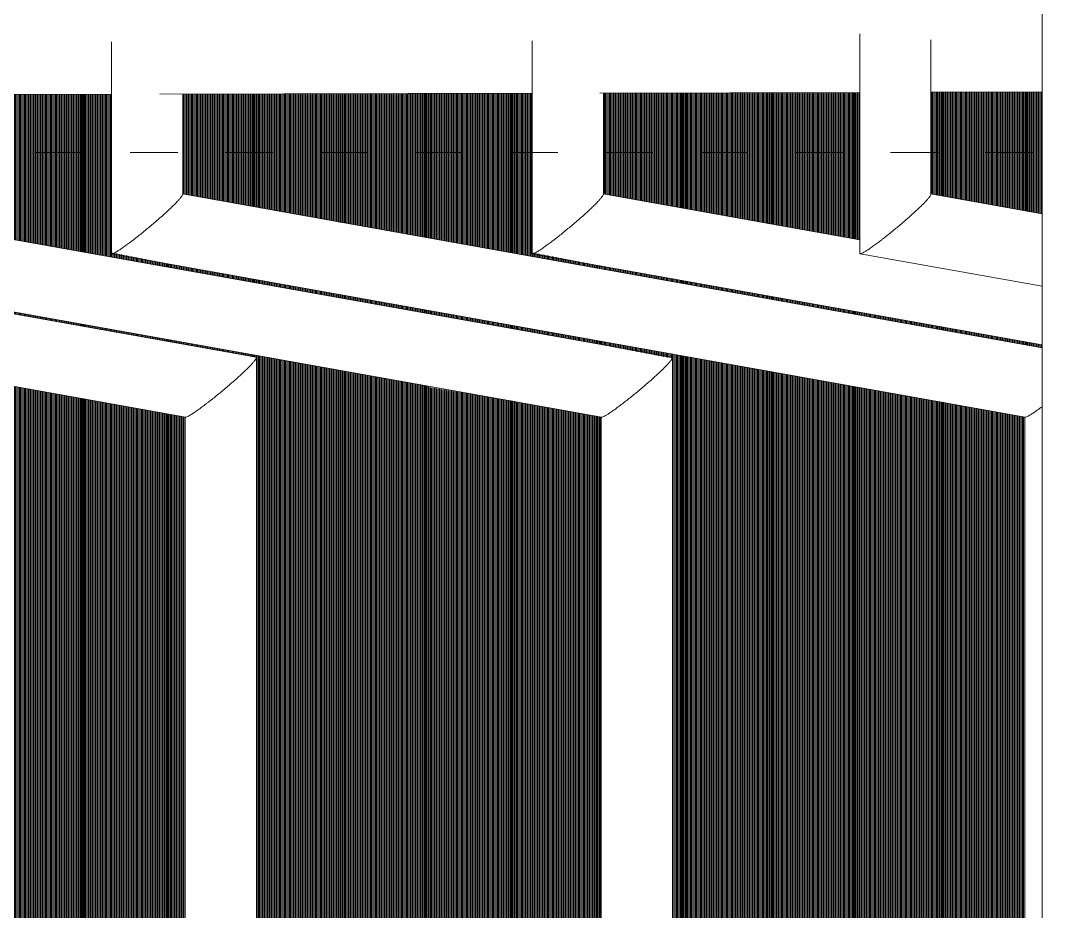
# Model space of a CAD drawing. Header units: metres. Extents: x 4238 to 4687, y -1 to 29.
# Drawn here: x 4303.342 to 4305.529, y 13.643 to 15.517 of the extents above; entities that cross this region are included whole.
import ezdxf

# ---------------------------------------------------------------- set-up
doc = ezdxf.new("R2010")
doc.units = ezdxf.units.M
doc.linetypes.add('AEC_Center', pattern=[0.024, 0.012, -0.004, 0.004, -0.004])
for name, color, linetype, lineweight in [('A-FLOR-LEVL', 51, 'Continuous', 5), ('A-GLAZ-CURT', 52, 'Continuous', 5), ('A-GLAZ-CWMG', 51, 'Continuous', 5), ('A-ROOF', 132, 'Continuous', 5), ('P-SANR-FIXT', 6, 'Continuous', 5)]:
    doc.layers.add(name, color=color, linetype=linetype, lineweight=lineweight)

# ---------------------------------------------------------------- blocks, each defined once
blk = doc.blocks.new('Downpipe - L Spreader - Default-V7-SECTION - GRIDS C4-C5')
at = {"layer": 'P-SANR-FIXT'}
for p, q in [((4305.1069, 15.49), (4305.1069, 15.028)), ((4305.2569, 15.152), (4305.2569, 15.477)), ((4305.491, 15.1109), (4305.2562, 15.1529)), ((4305.1077, 15.0271), (4305.491, 14.9585))]:
    blk.add_line(p, q, dxfattribs=at)
for points, knots in [([(4305.2569, 15.152), (4305.2569, 15.1517), (4305.2565, 15.1501), (4305.2538, 15.1462), (4305.2485, 15.1401), (4305.2433, 15.1346), (4305.2382, 15.1295), (4305.2335, 15.125), (4305.2287, 15.1203), (4305.222, 15.1142), (4305.2134, 15.1063), (4305.2043, 15.0982), (4305.1979, 15.0927), (4305.1946, 15.09)], [0.554049, 0.554049, 0.554049, 0.554049, 0.5833333, 0.6666667, 0.7083333, 0.75, 0.7916667, 0.8125, 0.8333333, 0.875, 0.9166667, 0.9583333, 1, 1, 1, 1]), ([(4305.1946, 15.09), (4305.1913, 15.0873), (4305.1848, 15.0818), (4305.175, 15.0737), (4305.1653, 15.0658), (4305.1574, 15.0597), (4305.1514, 15.055), (4305.1455, 15.0505), (4305.1385, 15.0454), (4305.1309, 15.0399), (4305.1241, 15.0353), (4305.1183, 15.0317), (4305.112, 15.0282), (4305.1072, 15.0263), (4305.1066, 15.0278), (4305.1072, 15.0292)], [0, 0, 0, 0, 0.0416667, 0.0833333, 0.125, 0.1666667, 0.1875, 0.2083333, 0.25, 0.2916667, 0.3333333, 0.375, 0.4166667, 0.5, 0.5833333, 0.5833333, 0.5833333, 0.5833333])]:
    blk.add_open_spline(points, degree=3, knots=knots, dxfattribs=at)
blk = doc.blocks.new('Downpipe - L Spreader - Default-V8-SECTION - GRIDS C4-C5')
at = {"layer": 'P-SANR-FIXT'}
for p, q in [((4304.4176, 15.4753), (4304.4176, 15.028)), ((4304.5676, 15.152), (4304.5676, 15.3653)), ((4305.1073, 15.0562), (4304.5669, 15.1529)), ((4304.4184, 15.0271), (4305.491, 14.8352))]:
    blk.add_line(p, q, dxfattribs=at)
for points, knots in [([(4304.5676, 15.152), (4304.5676, 15.1517), (4304.5672, 15.1501), (4304.5645, 15.1462), (4304.5592, 15.1401), (4304.554, 15.1346), (4304.5489, 15.1295), (4304.5442, 15.125), (4304.5394, 15.1203), (4304.5327, 15.1142), (4304.5241, 15.1063), (4304.515, 15.0982), (4304.5086, 15.0927), (4304.5053, 15.09)], [0.554049, 0.554049, 0.554049, 0.554049, 0.5833333, 0.6666667, 0.7083333, 0.75, 0.7916667, 0.8125, 0.8333333, 0.875, 0.9166667, 0.9583333, 1, 1, 1, 1]), ([(4304.5053, 15.09), (4304.502, 15.0873), (4304.4955, 15.0818), (4304.4857, 15.0737), (4304.476, 15.0658), (4304.4681, 15.0597), (4304.4621, 15.055), (4304.4562, 15.0505), (4304.4492, 15.0454), (4304.4416, 15.0399), (4304.4348, 15.0353), (4304.429, 15.0317), (4304.4227, 15.0282), (4304.4179, 15.0263), (4304.4173, 15.0278), (4304.4179, 15.0292)], [0, 0, 0, 0, 0.0416667, 0.0833333, 0.125, 0.1666667, 0.1875, 0.2083333, 0.25, 0.2916667, 0.3333333, 0.375, 0.4166667, 0.5, 0.5833333, 0.5833333, 0.5833333, 0.5833333])]:
    blk.add_open_spline(points, degree=3, knots=knots, dxfattribs=at)
blk = doc.blocks.new('Downpipe - L Spreader - Default-V9-SECTION - GRIDS C4-C5')
at = {"layer": 'P-SANR-FIXT'}
for p, q in [((4303.5324, 15.473), (4303.5324, 15.028)), ((4303.6824, 15.152), (4303.6824, 15.3631)), ((4305.491, 14.8292), (4303.6817, 15.1529)), ((4303.5332, 15.0271), (4305.4551, 14.6833)), ((4305.4544, 14.6841), (4305.4544, 11.5017))]:
    blk.add_line(p, q, dxfattribs=at)
for points, knots in [([(4303.6824, 15.152), (4303.6824, 15.1517), (4303.682, 15.1501), (4303.6793, 15.1462), (4303.674, 15.1401), (4303.6688, 15.1346), (4303.6637, 15.1295), (4303.6591, 15.125), (4303.6542, 15.1203), (4303.6475, 15.1142), (4303.6389, 15.1063), (4303.6298, 15.0982), (4303.6234, 15.0927), (4303.6201, 15.09)], [0.554049, 0.554049, 0.554049, 0.554049, 0.5833333, 0.6666667, 0.7083333, 0.75, 0.7916667, 0.8125, 0.8333333, 0.875, 0.9166667, 0.9583333, 1, 1, 1, 1]), ([(4303.6201, 15.09), (4303.6168, 15.0873), (4303.6103, 15.0818), (4303.6006, 15.0737), (4303.5908, 15.0658), (4303.5829, 15.0597), (4303.5769, 15.055), (4303.571, 15.0505), (4303.564, 15.0454), (4303.5564, 15.0399), (4303.5496, 15.0353), (4303.5438, 15.0317), (4303.5376, 15.0282), (4303.5327, 15.0263), (4303.5322, 15.0278), (4303.5328, 15.0292)], [0, 0, 0, 0, 0.0416667, 0.0833333, 0.125, 0.1666667, 0.1875, 0.2083333, 0.25, 0.2916667, 0.3333333, 0.375, 0.4166667, 0.5, 0.5833333, 0.5833333, 0.5833333, 0.5833333]), ([(4305.4907, 14.7051), (4305.4892, 14.7039), (4305.4849, 14.7008), (4305.4783, 14.6961), (4305.4715, 14.6915), (4305.4658, 14.6879), (4305.4595, 14.6843), (4305.4564, 14.6831), (4305.4552, 14.6832), (4305.4551, 14.6833)], [0.2263781, 0.2263781, 0.2263781, 0.2263781, 0.25, 0.2916667, 0.3333333, 0.375, 0.4166667, 0.5, 0.509474, 0.509474, 0.509474, 0.509474])]:
    blk.add_open_spline(points, degree=3, knots=knots, dxfattribs=at)
blk = doc.blocks.new('Downpipe - L Spreader - Default-V10-SECTION - GRIDS C4-C5')
at = {"layer": 'P-SANR-FIXT'}
for p, q in [((4304.7123, 14.8091), (4302.7903, 15.1529)), ((4302.6418, 15.0271), (4304.5638, 14.6833)), ((4304.713, 11.5107), (4304.713, 14.8082)), ((4304.563, 14.6841), (4304.563, 11.5029))]:
    blk.add_line(p, q, dxfattribs=at)
for points, knots in [([(4304.7119, 14.8091), (4304.713, 14.8091), (4304.7136, 14.8076), (4304.7099, 14.8024), (4304.7046, 14.7962), (4304.6994, 14.7908), (4304.6943, 14.7856), (4304.6897, 14.7811), (4304.6848, 14.7765), (4304.6781, 14.7703), (4304.6695, 14.7625), (4304.6603, 14.7545), (4304.6539, 14.749), (4304.6507, 14.7462)], [0.5, 0.5, 0.5, 0.5, 0.5833333, 0.6666667, 0.7083333, 0.75, 0.7916667, 0.8125, 0.8333333, 0.875, 0.9166667, 0.9583333, 1, 1, 1, 1]), ([(4304.6507, 14.7462), (4304.6475, 14.7434), (4304.6409, 14.7378), (4304.6311, 14.7299), (4304.6214, 14.722), (4304.6135, 14.7158), (4304.6075, 14.7112), (4304.6016, 14.7067), (4304.5946, 14.7015), (4304.5869, 14.6961), (4304.5802, 14.6915), (4304.5744, 14.6879), (4304.5681, 14.6843), (4304.565, 14.6831), (4304.5639, 14.6832), (4304.5638, 14.6833)], [0, 0, 0, 0, 0.0416667, 0.0833333, 0.125, 0.1666667, 0.1875, 0.2083333, 0.25, 0.2916667, 0.3333333, 0.375, 0.4166667, 0.5, 0.509474, 0.509474, 0.509474, 0.509474])]:
    blk.add_open_spline(points, degree=3, knots=knots, dxfattribs=at)
blk = doc.blocks.new('Downpipe - L Spreader - Default-V11-SECTION - GRIDS C4-C5')
at = {"layer": 'P-SANR-FIXT'}
for p, q in [((4303.8367, 14.8091), (4301.9147, 15.1529)), ((4301.7662, 15.0271), (4303.6882, 14.6833)), ((4303.8374, 11.5119), (4303.8374, 14.8082)), ((4303.6874, 14.6841), (4303.6874, 11.5041))]:
    blk.add_line(p, q, dxfattribs=at)
for points, knots in [([(4303.8363, 14.8091), (4303.8374, 14.8091), (4303.838, 14.8076), (4303.8343, 14.8024), (4303.829, 14.7962), (4303.8238, 14.7908), (4303.8187, 14.7856), (4303.8141, 14.7811), (4303.8092, 14.7765), (4303.8025, 14.7703), (4303.7939, 14.7625), (4303.7847, 14.7545), (4303.7783, 14.749), (4303.7751, 14.7462)], [0.5, 0.5, 0.5, 0.5, 0.5833333, 0.6666667, 0.7083333, 0.75, 0.7916667, 0.8125, 0.8333333, 0.875, 0.9166667, 0.9583333, 1, 1, 1, 1]), ([(4303.7751, 14.7462), (4303.7719, 14.7434), (4303.7653, 14.7378), (4303.7555, 14.7299), (4303.7458, 14.722), (4303.7379, 14.7158), (4303.7319, 14.7112), (4303.726, 14.7067), (4303.719, 14.7015), (4303.7113, 14.6961), (4303.7046, 14.6915), (4303.6988, 14.6879), (4303.6925, 14.6843), (4303.6894, 14.6831), (4303.6883, 14.6832), (4303.6882, 14.6833)], [0, 0, 0, 0, 0.0416667, 0.0833333, 0.125, 0.1666667, 0.1875, 0.2083333, 0.25, 0.2916667, 0.3333333, 0.375, 0.4166667, 0.5, 0.509474, 0.509474, 0.509474, 0.509474])]:
    blk.add_open_spline(points, degree=3, knots=knots, dxfattribs=at)
blk = doc.blocks.new('MulticellPanel_Polycarbonate_Danpal_1040w - Blue-V21-SECTION - GRIDS C4-C5')
at = {"layer": 'A-GLAZ-CURT'}
h = blk.add_hatch(dxfattribs=at)
h.set_pattern_fill('FP_10', color=256, style=0, pattern_type=2)
h.set_pattern_definition([(90, (4305.445, 11.724), (-0.00261, 2e-19), [])])
h.paths.add_polyline_path([(4305.491, 14.8292), (4305.491, 14.8352), (4305.4644, 14.84), (4305.4644, 14.8339)])
h.paths.add_polyline_path([(4305.491, 15.1109), (4305.491, 15.3675), (4305.4644, 15.3674), (4305.4644, 15.1156)])
blk = doc.blocks.new('MulticellPanel_Polycarbonate_Danpal_1040w - Blue-V22-SECTION - GRIDS C4-C5')
at = {"layer": 'A-GLAZ-CURT'}
h = blk.add_hatch(dxfattribs=at)
h.set_pattern_fill('FP_11', color=256, style=0, pattern_type=2)
h.set_pattern_definition([(90, (4305.264, 11.724), (-0.00261, 2e-19), [])])
h.paths.add_polyline_path([(4305.3702, 11.7694), (4305.4547, 11.7694), (4305.4547, 14.6834), (4305.2837, 14.714), (4305.2819, 11.7705), (4305.2837, 11.7694)])
h.paths.add_polyline_path([(4305.4549, 14.8356), (4305.4549, 14.8417), (4305.2837, 14.8723), (4305.2837, 14.8663), (4305.3702, 14.8508)])
h.paths.add_polyline_path([(4305.4549, 15.1173), (4305.4549, 15.3674), (4305.2837, 15.367), (4305.2837, 15.1479), (4305.4317, 15.1215)])
blk = doc.blocks.new('MulticellPanel_Polycarbonate_Danpal_1040w - Blue-V23-SECTION - GRIDS C4-C5')
at = {"layer": 'A-GLAZ-CURT'}
h = blk.add_hatch(dxfattribs=at)
h.set_pattern_fill('FP_12', color=256, style=0, pattern_type=2)
h.set_pattern_definition([(90, (4305.083, 11.724), (-0.00261, 2e-19), [])])
h.paths.add_polyline_path([(4305.2743, 11.7694), (4305.2742, 11.7705), (4305.2742, 14.7157), (4305.103, 14.7462), (4305.1012, 11.7705), (4305.2742, 11.7694)])
h.paths.add_polyline_path([(4305.2742, 14.868), (4305.2742, 14.874), (4305.103, 14.9046), (4305.103, 14.8986), (4305.1227, 14.8951)])
h.paths.add_polyline_path([(4305.1072, 15.0562), (4305.1072, 15.3666), (4305.103, 15.3666), (4305.103, 15.057)])
h.paths.add_polyline_path([(4305.2742, 15.1496), (4305.2742, 15.367), (4305.2566, 15.3669), (4305.2566, 15.1528), (4305.2678, 15.1508)])
blk = doc.blocks.new('MulticellPanel_Polycarbonate_Danpal_1040w - Blue-V24-SECTION - GRIDS C4-C5')
at = {"layer": 'A-GLAZ-CURT'}
h = blk.add_hatch(dxfattribs=at)
h.set_pattern_fill('FP_13', color=256, style=0, pattern_type=2)
h.set_pattern_definition([(90, (4304.903, 11.724), (-0.00261, 2e-19), [])])
h.paths.add_polyline_path([(4305.0952, 11.7694), (4305.0935, 11.7705), (4305.0935, 14.748), (4304.9224, 14.7776), (4304.9205, 11.7705), (4305.095, 11.7694)])
h.paths.add_polyline_path([(4305.0935, 14.9003), (4305.0935, 14.9063), (4304.9224, 14.937), (4304.9224, 14.9309), (4304.9989, 14.9172)])
h.paths.add_polyline_path([(4305.0935, 15.0587), (4305.0935, 15.3665), (4304.9224, 15.3661), (4304.9224, 15.0893), (4305.0094, 15.0737)])
blk = doc.blocks.new('MulticellPanel_Polycarbonate_Danpal_1040w - Blue-V25-SECTION - GRIDS C4-C5')
at = {"layer": 'A-GLAZ-CURT'}
h = blk.add_hatch(dxfattribs=at)
h.set_pattern_fill('FP_14', color=256, style=0, pattern_type=2)
h.set_pattern_definition([(90, (4304.722, 11.724), (-0.00261, 2e-19), [])])
h.paths.add_polyline_path([(4304.9141, 11.7694), (4304.9129, 11.7705), (4304.9129, 14.7803), (4304.7417, 14.8109), (4304.7399, 11.7705), (4304.9139, 11.7694)])
h.paths.add_polyline_path([(4304.9129, 14.9326), (4304.9129, 14.9387), (4304.7417, 14.9693), (4304.7417, 14.9632), (4304.8752, 14.9394)])
h.paths.add_polyline_path([(4304.9129, 15.091), (4304.9129, 15.3661), (4304.7417, 15.3657), (4304.7424, 15.1215), (4304.8752, 15.0977)])
blk = doc.blocks.new('MulticellPanel_Polycarbonate_Danpal_1040w - Blue-V26-SECTION - GRIDS C4-C5')
at = {"layer": 'A-GLAZ-CURT'}
h = blk.add_hatch(dxfattribs=at)
h.set_pattern_fill('FP_15', color=256, style=0, pattern_type=2)
h.set_pattern_definition([(90, (4304.541, 11.724), (-0.00261, 2e-19), [])])
h.paths.add_polyline_path([(4304.737, 11.7694), (4304.7322, 11.7705), (4304.7322, 14.8126), (4304.561, 14.8433), (4304.561, 14.8361), (4304.7127, 14.807), (4304.7127, 11.7694), (4304.7368, 11.7694)])
h.paths.add_polyline_path([(4304.561, 11.7694), (4304.5633, 11.7705), (4304.5633, 14.6834), (4304.561, 14.6832), (4304.5592, 11.7705), (4304.5608, 11.7694)])
h.paths.add_polyline_path([(4304.7322, 14.9649), (4304.7322, 14.971), (4304.561, 15.0016), (4304.563, 14.9952), (4304.6277, 14.9836)])
h.paths.add_polyline_path([(4304.7322, 15.1233), (4304.7322, 15.3657), (4304.5673, 15.3653), (4304.5673, 15.1528), (4304.6696, 15.1345)])
blk = doc.blocks.new('MulticellPanel_Polycarbonate_Danpal_1040w - Premium Purple-V27-SECTION - GRIDS C4-C5')
at = {"layer": 'A-GLAZ-CURT'}
h = blk.add_hatch(dxfattribs=at)
h.set_pattern_fill('FP_16', color=256, style=0, pattern_type=2)
h.set_pattern_definition([(90, (4304.361, 11.724), (-0.00261, 2e-19), [])])
h.paths.add_polyline_path([(4304.5527, 11.7694), (4304.5515, 11.7705), (4304.5515, 14.6855), (4304.3803, 14.7147), (4304.3785, 11.7705), (4304.5526, 11.7694)])
h.paths.add_polyline_path([(4304.5515, 14.8378), (4304.5515, 14.845), (4304.3803, 14.8756), (4304.3803, 14.8684)])
h.paths.add_polyline_path([(4304.5515, 14.9973), (4304.5515, 15.0033), (4304.4179, 15.0292), (4304.4179, 15.3649), (4304.3803, 15.3648), (4304.3803, 15.0279), (4304.5406, 14.9992)])
blk = doc.blocks.new('MulticellPanel_Polycarbonate_Danpal_1040w - Premium Purple-V28-SECTION - GRIDS C4-C5')
at = {"layer": 'A-GLAZ-CURT'}
h = blk.add_hatch(dxfattribs=at)
h.set_pattern_fill('FP_17', color=256, style=0, pattern_type=2)
h.set_pattern_definition([(90, (4304.18, 11.724), (-0.00261, 2e-19), [])])
h.paths.add_polyline_path([(4304.3761, 11.7694), (4304.3748, 11.7705), (4304.3708, 11.7705), (4304.3708, 14.7178), (4304.1996, 14.7462), (4304.1978, 11.7705), (4304.3761, 11.7694)])
h.paths.add_polyline_path([(4304.3708, 14.8701), (4304.3708, 14.8773), (4304.1996, 14.9079), (4304.1996, 14.9007)])
h.paths.add_polyline_path([(4304.3708, 15.0296), (4304.3708, 15.3648), (4304.1996, 15.3644), (4304.1996, 15.0602), (4304.209, 15.0585)])
blk = doc.blocks.new('MulticellPanel_Polycarbonate_Danpal_1040w - Premium Dark Opal-V29-SECTION - GRIDS C4-C5')
at = {"layer": 'A-GLAZ-CURT'}
h = blk.add_hatch(dxfattribs=at)
h.set_pattern_fill('FP_18', color=256, style=0, pattern_type=2)
h.set_pattern_definition([(90, (4303.999, 11.724), (-0.00261, 2e-19), [])])
h.paths.add_polyline_path([(4304.1946, 11.7694), (4304.1901, 11.7705), (4304.1901, 14.7501), (4304.0189, 14.7808), (4304.0171, 11.7705), (4304.1945, 11.7694)])
h.paths.add_polyline_path([(4304.1901, 14.9024), (4304.1901, 14.9096), (4304.0189, 14.9402), (4304.0189, 14.9331), (4304.1328, 14.9127)])
h.paths.add_polyline_path([(4304.1901, 15.0619), (4304.1901, 15.3644), (4304.0189, 15.3639), (4304.0189, 15.0925), (4304.1328, 15.0722)])
blk = doc.blocks.new('MulticellPanel_Polycarbonate_Danpal_1040w - Premium Dark Opal-V30-SECTION - GRIDS C4-C5')
at = {"layer": 'A-GLAZ-CURT'}
h = blk.add_hatch(dxfattribs=at)
h.set_pattern_fill('FP_19', color=256, style=0, pattern_type=2)
h.set_pattern_definition([(90, (4303.818, 11.724), (-0.00261, 2e-19), [])])
h.paths.add_polyline_path([(4304.0111, 11.7694), (4304.0094, 11.7705), (4304.0094, 14.7825), (4303.8383, 14.8131), (4303.8383, 11.7694), (4304.0109, 11.7694)])
h.paths.add_polyline_path([(4304.0094, 14.9348), (4304.0094, 14.9419), (4303.8383, 14.9725), (4303.8383, 14.9654), (4303.9013, 14.9541)])
h.paths.add_polyline_path([(4304.0094, 15.0942), (4304.0094, 15.3639), (4303.8383, 15.3635), (4303.8383, 15.1249), (4303.9421, 15.1063)])
blk = doc.blocks.new('MulticellPanel_Polycarbonate_Danpal_1040w - Premium Dark Opal-V31-SECTION - GRIDS C4-C5')
at = {"layer": 'A-GLAZ-CURT'}
h = blk.add_hatch(dxfattribs=at)
h.set_pattern_fill('FP_20', color=256, style=0, pattern_type=2)
h.set_pattern_definition([(90, (4303.638, 11.724), (-0.00261, 2e-19), [])])
h.paths.add_polyline_path([(4303.6534, 11.7694), (4303.6877, 11.7705), (4303.6877, 14.6834), (4303.6576, 14.6888), (4303.6557, 11.7705), (4303.6534, 11.7705)])
h.paths.add_polyline_path([(4303.8288, 14.8105), (4303.8288, 14.8148), (4303.6576, 14.8454), (4303.6576, 14.8411), (4303.8236, 14.8114)])
h.paths.add_polyline_path([(4303.8288, 14.9671), (4303.8288, 14.9742), (4303.6576, 15.0049), (4303.6576, 14.9977), (4303.7616, 14.9791)])
h.paths.add_polyline_path([(4303.8288, 15.1266), (4303.8288, 15.3635), (4303.6821, 15.3631), (4303.6821, 15.1528), (4303.7844, 15.1345)])
blk = doc.blocks.new('MulticellPanel_Polycarbonate_Danpal_1040w - Premium Dark Opal-V32-SECTION - GRIDS C4-C5')
at = {"layer": 'A-GLAZ-CURT'}
h = blk.add_hatch(dxfattribs=at)
h.set_pattern_fill('FP_21', color=256, style=0, pattern_type=2)
h.set_pattern_definition([(90, (4303.457, 11.724), (-0.00261, 2e-19), [])])
h.paths.add_polyline_path([(4303.6524, 11.7694), (4303.6481, 11.7705), (4303.6481, 14.6905), (4303.4769, 14.7211), (4303.4751, 11.7705), (4303.6524, 11.7694)])
h.paths.add_polyline_path([(4303.6481, 14.8428), (4303.6481, 14.8471), (4303.4769, 14.8777), (4303.4769, 14.8734), (4303.6378, 14.8446)])
h.paths.add_polyline_path([(4303.6481, 14.9994), (4303.6481, 15.0066), (4303.5328, 15.0292), (4303.5328, 15.3628), (4303.4769, 15.3626), (4303.4769, 15.03), (4303.6388, 15.0011)])
blk = doc.blocks.new('MulticellPanel_Polycarbonate_Danpal_1040w - Opal-V33-SECTION - GRIDS C4-C5')
at = {"layer": 'A-GLAZ-CURT'}
h = blk.add_hatch(dxfattribs=at)
h.set_pattern_fill('FP_22', color=256, style=0, pattern_type=2)
h.set_pattern_definition([(90, (4303.276, 11.724), (-0.00261, 2e-19), [])])
h.paths.add_polyline_path([(4303.4716, 11.7694), (4303.4674, 11.7705), (4303.4674, 14.7228), (4303.2962, 14.7534), (4303.2944, 11.7705), (4303.4714, 11.7694)])
h.paths.add_polyline_path([(4303.4674, 14.8751), (4303.4674, 14.8794), (4303.2962, 14.9101), (4303.2962, 14.9057), (4303.3904, 14.8889)])
h.paths.add_polyline_path([(4303.4674, 15.0317), (4303.4674, 15.3626), (4303.2962, 15.3622), (4303.2962, 15.0624), (4303.3904, 15.0455)])
blk = doc.blocks.new('Rectangular Mullion - Mullion_FramedFacade_Danpal_DPAEC50-3406545-SECTION - GRIDS C4-C5')
at = {"layer": 'A-GLAZ-CWMG'}
for p, q in [((4305.4549, 15.3674), (4305.4549, 15.1171)), ((4305.4549, 15.3674), (4305.4549, 15.1171)), ((4305.4559, 15.3674), (4305.4559, 15.1169)), ((4305.4566, 15.3674), (4305.4566, 15.1168)), ((4305.4589, 15.3674), (4305.4589, 15.1164)), ((4305.4589, 15.3674), (4305.4589, 15.1164)), ((4305.4592, 15.3674), (4305.4592, 15.1163)), ((4305.4602, 15.3674), (4305.4602, 15.1162)), ((4305.4629, 15.3674), (4305.4629, 15.1157)), ((4305.4629, 15.3674), (4305.4629, 15.1157)), ((4305.4638, 15.3674), (4305.4638, 15.1155)), ((4305.4549, 14.8417), (4305.4549, 14.8356)), ((4305.4549, 14.8417), (4305.4549, 14.8356)), ((4305.4559, 14.8415), (4305.4559, 14.8355)), ((4305.4566, 14.8414), (4305.4566, 14.8353)), ((4305.4589, 14.841), (4305.4589, 14.8349)), ((4305.4589, 14.841), (4305.4589, 14.8349)), ((4305.4592, 14.8409), (4305.4592, 14.8349)), ((4305.4602, 14.8407), (4305.4602, 14.8347)), ((4305.4629, 14.8403), (4305.4629, 14.8342)), ((4305.4629, 14.8403), (4305.4629, 14.8342)), ((4305.4638, 14.8401), (4305.4638, 14.8341))]:
    blk.add_line(p, q, dxfattribs=at)
blk = doc.blocks.new('Rectangular Mullion - Mullion_FramedFacade_Danpal_DPAEC50-V61-SECTION - GRIDS C4-C5')
at = {"layer": 'A-GLAZ-CWMG'}
for p, q in [((4305.2742, 15.367), (4305.2742, 15.1496)), ((4305.2743, 15.367), (4305.2743, 15.1496)), ((4305.2752, 15.367), (4305.2752, 15.1494)), ((4305.2759, 15.367), (4305.2759, 15.1493)), ((4305.2782, 15.367), (4305.2782, 15.1489)), ((4305.2782, 15.367), (4305.2782, 15.1489)), ((4305.2785, 15.367), (4305.2785, 15.1489)), ((4305.2795, 15.367), (4305.2795, 15.1487)), ((4305.2822, 15.367), (4305.2822, 15.1482)), ((4305.2822, 15.367), (4305.2822, 15.1482)), ((4305.2831, 15.367), (4305.2831, 15.148)), ((4305.2742, 14.874), (4305.2742, 14.868)), ((4305.2743, 14.874), (4305.2743, 14.868)), ((4305.2752, 14.8738), (4305.2752, 14.8678)), ((4305.2759, 14.8737), (4305.2759, 14.8677)), ((4305.2782, 14.8733), (4305.2782, 14.8673)), ((4305.2782, 14.8733), (4305.2782, 14.8673)), ((4305.2785, 14.8732), (4305.2785, 14.8672)), ((4305.2795, 14.8731), (4305.2795, 14.867)), ((4305.2822, 14.8726), (4305.2822, 14.8665)), ((4305.2822, 14.8726), (4305.2822, 14.8665)), ((4305.2831, 14.8724), (4305.2831, 14.8664)), ((4305.2742, 14.716), (4305.2742, 11.7705)), ((4305.2743, 14.7159), (4305.2743, 11.7705)), ((4305.2752, 14.7158), (4305.2752, 11.7705)), ((4305.2759, 14.7157), (4305.2759, 11.7705)), ((4305.2782, 14.7152), (4305.2782, 11.7705)), ((4305.2782, 14.7152), (4305.2782, 11.7705)), ((4305.2785, 14.7152), (4305.2785, 11.7705)), ((4305.2795, 14.715), (4305.2795, 11.7705)), ((4305.2822, 14.7145), (4305.2822, 11.7705)), ((4305.2822, 14.7145), (4305.2822, 11.7705)), ((4305.2831, 14.7144), (4305.2831, 11.7705))]:
    blk.add_line(p, q, dxfattribs=at)
blk = doc.blocks.new('Rectangular Mullion - Mullion_FramedFacade_Danpal_DPAEC50-V62-SECTION - GRIDS C4-C5')
at = {"layer": 'A-GLAZ-CWMG'}
for p, q in [((4305.0935, 15.3665), (4305.0935, 15.0587)), ((4305.0936, 15.3665), (4305.0936, 15.0586)), ((4305.0945, 15.3665), (4305.0945, 15.0585)), ((4305.0952, 15.3665), (4305.0952, 15.0584)), ((4305.0975, 15.3665), (4305.0975, 15.0579)), ((4305.0975, 15.3665), (4305.0975, 15.0579)), ((4305.0978, 15.3665), (4305.0978, 15.0579)), ((4305.0988, 15.3665), (4305.0988, 15.0577)), ((4305.1015, 15.3666), (4305.1015, 15.0572)), ((4305.1015, 15.3666), (4305.1015, 15.0572)), ((4305.1024, 15.3666), (4305.1024, 15.0571)), ((4305.0935, 14.9063), (4305.0935, 14.9003)), ((4305.0936, 14.9063), (4305.0936, 14.9003)), ((4305.0945, 14.9062), (4305.0945, 14.9001)), ((4305.0952, 14.906), (4305.0952, 14.9)), ((4305.0975, 14.9056), (4305.0975, 14.8996)), ((4305.0975, 14.9056), (4305.0975, 14.8996)), ((4305.0978, 14.9056), (4305.0978, 14.8995)), ((4305.0988, 14.9054), (4305.0988, 14.8994)), ((4305.1015, 14.9049), (4305.1015, 14.8989)), ((4305.1015, 14.9049), (4305.1015, 14.8989)), ((4305.1024, 14.9048), (4305.1024, 14.8987)), ((4305.0935, 14.748), (4305.0935, 11.7705)), ((4305.0936, 14.748), (4305.0936, 11.7705)), ((4305.0945, 14.7478), (4305.0945, 11.7705)), ((4305.0952, 14.7477), (4305.0952, 11.7705)), ((4305.0975, 14.7473), (4305.0975, 11.7705)), ((4305.0975, 14.7473), (4305.0975, 11.7705)), ((4305.0978, 14.7472), (4305.0978, 11.7705)), ((4305.0988, 14.747), (4305.0988, 11.7705)), ((4305.1015, 14.7466), (4305.1015, 11.7705)), ((4305.1015, 14.7466), (4305.1015, 11.7705)), ((4305.1024, 14.7464), (4305.1024, 11.7705))]:
    blk.add_line(p, q, dxfattribs=at)
blk = doc.blocks.new('Rectangular Mullion - Mullion_FramedFacade_Danpal_DPAEC50-V63-SECTION - GRIDS C4-C5')
at = {"layer": 'A-GLAZ-CWMG'}
for p, q in [((4304.9129, 15.3661), (4304.9129, 15.0906)), ((4304.9129, 15.3661), (4304.9129, 15.0906)), ((4304.9139, 15.3661), (4304.9139, 15.0904)), ((4304.9145, 15.3661), (4304.9145, 15.0903)), ((4304.9168, 15.3661), (4304.9168, 15.0899)), ((4304.9168, 15.3661), (4304.9168, 15.0899)), ((4304.9171, 15.3661), (4304.9171, 15.0898)), ((4304.9181, 15.3661), (4304.9181, 15.0897)), ((4304.9208, 15.3661), (4304.9208, 15.0892)), ((4304.9208, 15.3661), (4304.9208, 15.0892)), ((4304.9217, 15.3661), (4304.9217, 15.089)), ((4304.9129, 14.9387), (4304.9129, 14.9326)), ((4304.9129, 14.9387), (4304.9129, 14.9326)), ((4304.9139, 14.9385), (4304.9139, 14.9324)), ((4304.9145, 14.9384), (4304.9145, 14.9323)), ((4304.9168, 14.938), (4304.9168, 14.9319)), ((4304.9168, 14.938), (4304.9168, 14.9319)), ((4304.9171, 14.9379), (4304.9171, 14.9319)), ((4304.9181, 14.9377), (4304.9181, 14.9317)), ((4304.9208, 14.9372), (4304.9208, 14.9312)), ((4304.9208, 14.9372), (4304.9208, 14.9312)), ((4304.9217, 14.9371), (4304.9217, 14.931)), ((4304.9129, 14.7803), (4304.9129, 11.7705)), ((4304.9129, 14.7803), (4304.9129, 11.7705)), ((4304.9139, 14.7801), (4304.9139, 11.7705)), ((4304.9145, 14.78), (4304.9145, 11.7705)), ((4304.9168, 14.7796), (4304.9168, 11.7705)), ((4304.9168, 14.7796), (4304.9168, 11.7705)), ((4304.9171, 14.7795), (4304.9171, 11.7705)), ((4304.9181, 14.7794), (4304.9181, 11.7705)), ((4304.9208, 14.7789), (4304.9208, 11.7705)), ((4304.9208, 14.7789), (4304.9208, 11.7705)), ((4304.9217, 14.7787), (4304.9217, 11.7705))]:
    blk.add_line(p, q, dxfattribs=at)
blk = doc.blocks.new('Rectangular Mullion - Mullion_FramedFacade_Danpal_DPAEC50-V64-SECTION - GRIDS C4-C5')
at = {"layer": 'A-GLAZ-CWMG'}
for p, q in [((4304.7322, 15.3657), (4304.7322, 15.1231)), ((4304.7322, 15.3657), (4304.7322, 15.1231)), ((4304.7332, 15.3657), (4304.7332, 15.123)), ((4304.7338, 15.3657), (4304.7338, 15.1228)), ((4304.7362, 15.3657), (4304.7362, 15.1224)), ((4304.7362, 15.3657), (4304.7362, 15.1224)), ((4304.7365, 15.3657), (4304.7365, 15.1224)), ((4304.7374, 15.3657), (4304.7374, 15.1222)), ((4304.7401, 15.3657), (4304.7401, 15.1217)), ((4304.7402, 15.3657), (4304.7402, 15.1217)), ((4304.741, 15.3657), (4304.741, 15.1215)), ((4304.7322, 14.971), (4304.7322, 14.9649)), ((4304.7322, 14.971), (4304.7322, 14.9649)), ((4304.7332, 14.9708), (4304.7332, 14.9648)), ((4304.7338, 14.9707), (4304.7338, 14.9646)), ((4304.7362, 14.9703), (4304.7362, 14.9642)), ((4304.7362, 14.9703), (4304.7362, 14.9642)), ((4304.7365, 14.9702), (4304.7365, 14.9642)), ((4304.7374, 14.97), (4304.7374, 14.964)), ((4304.7401, 14.9696), (4304.7401, 14.9635)), ((4304.7402, 14.9696), (4304.7402, 14.9635)), ((4304.741, 14.9694), (4304.741, 14.9634)), ((4304.7322, 14.8126), (4304.7322, 11.7705)), ((4304.7322, 14.8126), (4304.7322, 11.7705)), ((4304.7332, 14.8125), (4304.7332, 11.7705)), ((4304.7338, 14.8123), (4304.7338, 11.7705)), ((4304.7362, 14.8119), (4304.7362, 11.7705)), ((4304.7362, 14.8119), (4304.7362, 11.7705)), ((4304.7365, 14.8119), (4304.7365, 11.7705)), ((4304.7374, 14.8117), (4304.7374, 11.7705)), ((4304.7401, 14.8112), (4304.7401, 11.7705)), ((4304.7402, 14.8112), (4304.7402, 11.7705)), ((4304.741, 14.811), (4304.741, 11.7705))]:
    blk.add_line(p, q, dxfattribs=at)
blk = doc.blocks.new('Rectangular Mullion - Mullion_FramedFacade_Danpal_DPAEC50-V65-SECTION - GRIDS C4-C5')
at = {"layer": 'A-GLAZ-CWMG'}
for p, q in [((4304.5515, 15.0033), (4304.5515, 14.9973)), ((4304.5515, 15.0033), (4304.5515, 14.9973)), ((4304.5525, 15.0031), (4304.5525, 14.9971)), ((4304.5532, 15.003), (4304.5532, 14.997)), ((4304.5555, 15.0026), (4304.5555, 14.9966)), ((4304.5555, 15.0026), (4304.5555, 14.9966)), ((4304.5558, 15.0025), (4304.5558, 14.9965)), ((4304.5568, 15.0024), (4304.5568, 14.9963)), ((4304.5595, 15.0019), (4304.5595, 14.9958)), ((4304.5595, 15.0019), (4304.5595, 14.9958)), ((4304.5604, 15.0017), (4304.5604, 14.9957)), ((4304.5515, 14.845), (4304.5515, 14.8378)), ((4304.5515, 14.8449), (4304.5515, 14.8378)), ((4304.5525, 14.8448), (4304.5525, 14.8376)), ((4304.5532, 14.8447), (4304.5532, 14.8375)), ((4304.5555, 14.8442), (4304.5555, 14.8371)), ((4304.5555, 14.8442), (4304.5555, 14.8371)), ((4304.5558, 14.8442), (4304.5558, 14.837)), ((4304.5568, 14.844), (4304.5568, 14.8369)), ((4304.5595, 14.8435), (4304.5595, 14.8364)), ((4304.5595, 14.8435), (4304.5595, 14.8364)), ((4304.5604, 14.8434), (4304.5604, 14.8362)), ((4304.5515, 14.6855), (4304.5515, 11.7705)), ((4304.5515, 14.6855), (4304.5515, 11.7705)), ((4304.5525, 14.6853), (4304.5525, 11.7705)), ((4304.5532, 14.6852), (4304.5532, 11.7705)), ((4304.5555, 14.6848), (4304.5555, 11.7705)), ((4304.5555, 14.6848), (4304.5555, 11.7705)), ((4304.5558, 14.6847), (4304.5558, 11.7705)), ((4304.5568, 14.6846), (4304.5568, 11.7705)), ((4304.5595, 14.6841), (4304.5595, 11.7705)), ((4304.5595, 14.6841), (4304.5595, 11.7705)), ((4304.5604, 14.6839), (4304.5604, 11.7705))]:
    blk.add_line(p, q, dxfattribs=at)
blk = doc.blocks.new('Rectangular Mullion - Mullion_FramedFacade_Danpal_DPAEC50-V66-SECTION - GRIDS C4-C5')
at = {"layer": 'A-GLAZ-CWMG'}
for p, q in [((4304.3708, 15.3648), (4304.3708, 15.0296)), ((4304.3708, 15.3648), (4304.3708, 15.0296)), ((4304.3718, 15.3648), (4304.3718, 15.0294)), ((4304.3725, 15.3648), (4304.3725, 15.0293)), ((4304.3748, 15.3648), (4304.3748, 15.0289)), ((4304.3748, 15.3648), (4304.3748, 15.0289)), ((4304.3751, 15.3648), (4304.3751, 15.0288)), ((4304.3761, 15.3648), (4304.3761, 15.0286)), ((4304.3788, 15.3648), (4304.3788, 15.0282)), ((4304.3788, 15.3648), (4304.3788, 15.0282)), ((4304.3797, 15.3648), (4304.3797, 15.028)), ((4304.3708, 14.8773), (4304.3708, 14.8701)), ((4304.3708, 14.8773), (4304.3708, 14.8701)), ((4304.3718, 14.8771), (4304.3718, 14.8699)), ((4304.3725, 14.877), (4304.3725, 14.8698)), ((4304.3748, 14.8766), (4304.3748, 14.8694)), ((4304.3748, 14.8766), (4304.3748, 14.8694)), ((4304.3751, 14.8765), (4304.3751, 14.8694)), ((4304.3761, 14.8763), (4304.3761, 14.8692)), ((4304.3788, 14.8759), (4304.3788, 14.8687)), ((4304.3788, 14.8758), (4304.3788, 14.8687)), ((4304.3797, 14.8757), (4304.3797, 14.8685)), ((4304.3708, 14.7181), (4304.3708, 11.7705)), ((4304.3708, 14.7181), (4304.3708, 11.7705)), ((4304.3718, 14.718), (4304.3718, 11.7705)), ((4304.3725, 14.7178), (4304.3725, 11.7705)), ((4304.3748, 14.7174), (4304.3748, 11.7705)), ((4304.3748, 14.7174), (4304.3748, 11.7705)), ((4304.3751, 14.7174), (4304.3751, 11.7705)), ((4304.3761, 14.7172), (4304.3761, 11.7705)), ((4304.3788, 14.7167), (4304.3788, 11.7705)), ((4304.3788, 14.7167), (4304.3788, 11.7705)), ((4304.3797, 14.7165), (4304.3797, 11.7705))]:
    blk.add_line(p, q, dxfattribs=at)
blk = doc.blocks.new('Rectangular Mullion - Mullion_FramedFacade_Danpal_DPAEC50-V67-SECTION - GRIDS C4-C5')
at = {"layer": 'A-GLAZ-CWMG'}
for p, q in [((4304.1901, 15.3644), (4304.1901, 15.0619)), ((4304.1902, 15.3644), (4304.1902, 15.0619)), ((4304.1911, 15.3644), (4304.1911, 15.0617)), ((4304.1918, 15.3644), (4304.1918, 15.0616)), ((4304.1941, 15.3644), (4304.1941, 15.0612)), ((4304.1941, 15.3644), (4304.1941, 15.0612)), ((4304.1944, 15.3644), (4304.1944, 15.0611)), ((4304.1954, 15.3644), (4304.1954, 15.061)), ((4304.1981, 15.3644), (4304.1981, 15.0605)), ((4304.1981, 15.3644), (4304.1981, 15.0605)), ((4304.199, 15.3644), (4304.199, 15.0603)), ((4304.1901, 14.9096), (4304.1901, 14.9024)), ((4304.1902, 14.9096), (4304.1902, 14.9024)), ((4304.1911, 14.9094), (4304.1911, 14.9023)), ((4304.1918, 14.9093), (4304.1918, 14.9022)), ((4304.1941, 14.9089), (4304.1941, 14.9017)), ((4304.1941, 14.9089), (4304.1941, 14.9017)), ((4304.1944, 14.9088), (4304.1944, 14.9017)), ((4304.1954, 14.9087), (4304.1954, 14.9015)), ((4304.1981, 14.9082), (4304.1981, 14.901)), ((4304.1981, 14.9082), (4304.1981, 14.901)), ((4304.199, 14.908), (4304.199, 14.9009)), ((4304.1901, 14.7501), (4304.1901, 11.7705)), ((4304.1902, 14.7501), (4304.1902, 11.7705)), ((4304.1911, 14.75), (4304.1911, 11.7705)), ((4304.1918, 14.7498), (4304.1918, 11.7705)), ((4304.1941, 14.7494), (4304.1941, 11.7705)), ((4304.1941, 14.7494), (4304.1941, 11.7705)), ((4304.1944, 14.7494), (4304.1944, 11.7705)), ((4304.1954, 14.7492), (4304.1954, 11.7705)), ((4304.1981, 14.7487), (4304.1981, 11.7705)), ((4304.1981, 14.7487), (4304.1981, 11.7705)), ((4304.199, 14.7485), (4304.199, 11.7705))]:
    blk.add_line(p, q, dxfattribs=at)
blk = doc.blocks.new('Rectangular Mullion - Mullion_FramedFacade_Danpal_DPAEC50-V68-SECTION - GRIDS C4-C5')
at = {"layer": 'A-GLAZ-CWMG'}
for p, q in [((4304.0094, 15.3639), (4304.0094, 15.0939)), ((4304.0095, 15.3639), (4304.0095, 15.0939)), ((4304.0104, 15.3639), (4304.0104, 15.0937)), ((4304.0111, 15.3639), (4304.0111, 15.0936)), ((4304.0134, 15.3639), (4304.0134, 15.0932)), ((4304.0134, 15.3639), (4304.0134, 15.0932)), ((4304.0137, 15.3639), (4304.0137, 15.0931)), ((4304.0147, 15.3639), (4304.0147, 15.0929)), ((4304.0174, 15.3639), (4304.0174, 15.0925)), ((4304.0174, 15.3639), (4304.0174, 15.0925)), ((4304.0183, 15.3639), (4304.0183, 15.0923)), ((4304.0094, 14.9419), (4304.0094, 14.9348)), ((4304.0095, 14.9419), (4304.0095, 14.9348)), ((4304.0104, 14.9417), (4304.0104, 14.9346)), ((4304.0111, 14.9416), (4304.0111, 14.9345)), ((4304.0134, 14.9412), (4304.0134, 14.9341)), ((4304.0134, 14.9412), (4304.0134, 14.9341)), ((4304.0137, 14.9412), (4304.0137, 14.934)), ((4304.0147, 14.941), (4304.0147, 14.9338)), ((4304.0174, 14.9405), (4304.0174, 14.9333)), ((4304.0174, 14.9405), (4304.0174, 14.9333)), ((4304.0183, 14.9403), (4304.0183, 14.9332)), ((4304.0094, 14.7825), (4304.0094, 11.7705)), ((4304.0095, 14.7825), (4304.0095, 11.7705)), ((4304.0104, 14.7823), (4304.0104, 11.7705)), ((4304.0111, 14.7822), (4304.0111, 11.7705)), ((4304.0134, 14.7817), (4304.0134, 11.7705)), ((4304.0134, 14.7817), (4304.0134, 11.7705)), ((4304.0137, 14.7817), (4304.0137, 11.7705)), ((4304.0147, 14.7815), (4304.0147, 11.7705)), ((4304.0174, 14.781), (4304.0174, 11.7705)), ((4304.0174, 14.781), (4304.0174, 11.7705)), ((4304.0183, 14.7809), (4304.0183, 11.7705))]:
    blk.add_line(p, q, dxfattribs=at)
blk = doc.blocks.new('Rectangular Mullion - Mullion_FramedFacade_Danpal_DPAEC50-V69-SECTION - GRIDS C4-C5')
at = {"layer": 'A-GLAZ-CWMG'}
for p, q in [((4303.8288, 15.3635), (4303.8288, 15.1264)), ((4303.8288, 15.3635), (4303.8288, 15.1264)), ((4303.8297, 15.3635), (4303.8297, 15.1262)), ((4303.8304, 15.3635), (4303.8304, 15.1261)), ((4303.8327, 15.3635), (4303.8327, 15.1257)), ((4303.8327, 15.3635), (4303.8327, 15.1257)), ((4303.833, 15.3635), (4303.833, 15.1256)), ((4303.834, 15.3635), (4303.834, 15.1255)), ((4303.8367, 15.3635), (4303.8367, 15.125)), ((4303.8367, 15.3635), (4303.8367, 15.125)), ((4303.8376, 15.3635), (4303.8376, 15.1248)), ((4303.8288, 14.9742), (4303.8288, 14.9671)), ((4303.8288, 14.9742), (4303.8288, 14.9671)), ((4303.8297, 14.9741), (4303.8297, 14.9669)), ((4303.8304, 14.974), (4303.8304, 14.9668)), ((4303.8327, 14.9735), (4303.8327, 14.9664)), ((4303.8327, 14.9735), (4303.8327, 14.9664)), ((4303.833, 14.9735), (4303.833, 14.9663)), ((4303.834, 14.9733), (4303.834, 14.9662)), ((4303.8367, 14.9728), (4303.8367, 14.9657)), ((4303.8367, 14.9728), (4303.8367, 14.9657)), ((4303.8376, 14.9727), (4303.8376, 14.9655)), ((4303.8288, 14.8148), (4303.8288, 14.8105)), ((4303.8288, 14.8148), (4303.8288, 14.8104)), ((4303.8297, 14.8146), (4303.8297, 14.8103)), ((4303.8304, 14.8145), (4303.8304, 14.8102)), ((4303.8327, 14.8141), (4303.8327, 14.8097)), ((4303.8327, 14.8141), (4303.8327, 14.8097)), ((4303.833, 14.814), (4303.833, 14.8097)), ((4303.834, 14.8138), (4303.834, 14.8095)), ((4303.8367, 14.8134), (4303.8367, 14.808)), ((4303.8367, 14.8134), (4303.8367, 14.808)), ((4303.8376, 14.8132), (4303.8376, 11.7705))]:
    blk.add_line(p, q, dxfattribs=at)
blk = doc.blocks.new('Rectangular Mullion - Mullion_FramedFacade_Danpal_DPAEC50-V70-SECTION - GRIDS C4-C5')
at = {"layer": 'A-GLAZ-CWMG'}
for p, q in [((4303.6481, 15.0066), (4303.6481, 14.9994)), ((4303.6481, 15.0066), (4303.6481, 14.9994)), ((4303.6491, 15.0064), (4303.6491, 14.9992)), ((4303.6497, 15.0063), (4303.6497, 14.9991)), ((4303.652, 15.0059), (4303.652, 14.9987)), ((4303.6521, 15.0059), (4303.6521, 14.9987)), ((4303.6524, 15.0058), (4303.6524, 14.9987)), ((4303.6533, 15.0056), (4303.6533, 14.9985)), ((4303.656, 15.0051), (4303.656, 14.998)), ((4303.6561, 15.0051), (4303.6561, 14.998)), ((4303.6569, 15.005), (4303.6569, 14.9978)), ((4303.6481, 14.8471), (4303.6481, 14.8428)), ((4303.6481, 14.8471), (4303.6481, 14.8428)), ((4303.6491, 14.8469), (4303.6491, 14.8426)), ((4303.6497, 14.8468), (4303.6497, 14.8425)), ((4303.652, 14.8464), (4303.652, 14.8421)), ((4303.6521, 14.8464), (4303.6521, 14.8421)), ((4303.6524, 14.8463), (4303.6524, 14.842)), ((4303.6533, 14.8462), (4303.6533, 14.8418)), ((4303.656, 14.8457), (4303.656, 14.8414)), ((4303.6561, 14.8457), (4303.6561, 14.8413)), ((4303.6569, 14.8455), (4303.6569, 14.8412)), ((4303.6481, 14.6905), (4303.6481, 11.7705)), ((4303.6481, 14.6905), (4303.6481, 11.7705)), ((4303.6491, 14.6903), (4303.6491, 11.7705)), ((4303.6497, 14.6902), (4303.6497, 11.7705)), ((4303.652, 14.6898), (4303.652, 11.7705)), ((4303.6521, 14.6898), (4303.6521, 11.7705)), ((4303.6524, 14.6898), (4303.6524, 11.7705)), ((4303.6533, 14.6896), (4303.6533, 11.7705)), ((4303.656, 14.6891), (4303.656, 11.7705)), ((4303.6561, 14.6891), (4303.6561, 11.7705)), ((4303.6569, 14.6889), (4303.6569, 11.7705))]:
    blk.add_line(p, q, dxfattribs=at)
blk = doc.blocks.new('Rectangular Mullion - Mullion_FramedFacade_Danpal_DPAEC50-V71-SECTION - GRIDS C4-C5')
at = {"layer": 'A-GLAZ-CWMG'}
for p, q in [((4303.4674, 15.3626), (4303.4674, 15.0317)), ((4303.4674, 15.3626), (4303.4674, 15.0317)), ((4303.4684, 15.3626), (4303.4684, 15.0316)), ((4303.4691, 15.3626), (4303.4691, 15.0314)), ((4303.4714, 15.3626), (4303.4714, 15.031)), ((4303.4714, 15.3626), (4303.4714, 15.031)), ((4303.4717, 15.3626), (4303.4717, 15.031)), ((4303.4727, 15.3626), (4303.4727, 15.0308)), ((4303.4753, 15.3626), (4303.4753, 15.0303)), ((4303.4754, 15.3626), (4303.4754, 15.0303)), ((4303.4763, 15.3626), (4303.4763, 15.0302)), ((4303.4674, 14.8794), (4303.4674, 14.8751)), ((4303.4674, 14.8794), (4303.4674, 14.8751)), ((4303.4684, 14.8793), (4303.4684, 14.8749)), ((4303.4691, 14.8791), (4303.4691, 14.8748)), ((4303.4714, 14.8787), (4303.4714, 14.8744)), ((4303.4714, 14.8787), (4303.4714, 14.8744)), ((4303.4717, 14.8787), (4303.4717, 14.8743)), ((4303.4727, 14.8785), (4303.4727, 14.8742)), ((4303.4753, 14.878), (4303.4753, 14.8737)), ((4303.4754, 14.878), (4303.4754, 14.8737)), ((4303.4763, 14.8778), (4303.4763, 14.8735)), ((4303.4674, 14.7232), (4303.4674, 11.7705)), ((4303.4674, 14.7231), (4303.4674, 11.7705)), ((4303.4684, 14.723), (4303.4684, 11.7705)), ((4303.4691, 14.7229), (4303.4691, 11.7705)), ((4303.4714, 14.7224), (4303.4714, 11.7705)), ((4303.4714, 14.7224), (4303.4714, 11.7705)), ((4303.4717, 14.7224), (4303.4717, 11.7705)), ((4303.4727, 14.7222), (4303.4727, 11.7705)), ((4303.4753, 14.7217), (4303.4753, 11.7705)), ((4303.4754, 14.7217), (4303.4754, 11.7705)), ((4303.4763, 14.7216), (4303.4763, 11.7705))]:
    blk.add_line(p, q, dxfattribs=at)
blk = doc.blocks.new('Roof Gutters3 - Roof Gutters-1885272-SECTION - GRIDS C4-C5')
at = {"layer": 'A-ROOF'}
blk.add_line((4305.491, 15.9274), (4305.491, 11.3275), dxfattribs=at)

msp = doc.modelspace()

# ---------------------------------------------------------------- linework, layer by layer
at = {"layer": 'A-FLOR-LEVL', "linetype": 'AEC_Center'}
msp.add_line((4238.5718, 15.24), (4377.8201, 15.24), dxfattribs=at)
at = {"layer": 'A-ROOF'}
for p, q in [((4303.5328, 15.3628), (4302.6908, 15.3607)), ((4304.4179, 15.3649), (4303.634, 15.363)), ((4305.1072, 15.3666), (4304.5604, 15.3652)), ((4305.491, 15.3675), (4305.2566, 15.3669))]:
    msp.add_line(p, q, dxfattribs=at)

# ---------------------------------------------------------------- block references
at = {"layer": 'A-GLAZ-CURT'}
for name in ['MulticellPanel_Polycarbonate_Danpal_1040w - Opal-V33-SECTION - GRIDS C4-C5', 'MulticellPanel_Polycarbonate_Danpal_1040w - Premium Dark Opal-V32-SECTION - GRIDS C4-C5', 'MulticellPanel_Polycarbonate_Danpal_1040w - Premium Dark Opal-V31-SECTION - GRIDS C4-C5', 'MulticellPanel_Polycarbonate_Danpal_1040w - Premium Dark Opal-V30-SECTION - GRIDS C4-C5', 'MulticellPanel_Polycarbonate_Danpal_1040w - Premium Dark Opal-V29-SECTION - GRIDS C4-C5', 'MulticellPanel_Polycarbonate_Danpal_1040w - Premium Purple-V28-SECTION - GRIDS C4-C5', 'MulticellPanel_Polycarbonate_Danpal_1040w - Premium Purple-V27-SECTION - GRIDS C4-C5', 'MulticellPanel_Polycarbonate_Danpal_1040w - Blue-V26-SECTION - GRIDS C4-C5', 'MulticellPanel_Polycarbonate_Danpal_1040w - Blue-V25-SECTION - GRIDS C4-C5', 'MulticellPanel_Polycarbonate_Danpal_1040w - Blue-V24-SECTION - GRIDS C4-C5', 'MulticellPanel_Polycarbonate_Danpal_1040w - Blue-V23-SECTION - GRIDS C4-C5', 'MulticellPanel_Polycarbonate_Danpal_1040w - Blue-V22-SECTION - GRIDS C4-C5', 'MulticellPanel_Polycarbonate_Danpal_1040w - Blue-V21-SECTION - GRIDS C4-C5']:
    msp.add_blockref(name, (0, 0), dxfattribs=at)
at = {"layer": 'A-GLAZ-CWMG'}
for name in ['Rectangular Mullion - Mullion_FramedFacade_Danpal_DPAEC50-V71-SECTION - GRIDS C4-C5', 'Rectangular Mullion - Mullion_FramedFacade_Danpal_DPAEC50-V69-SECTION - GRIDS C4-C5', 'Rectangular Mullion - Mullion_FramedFacade_Danpal_DPAEC50-V68-SECTION - GRIDS C4-C5', 'Rectangular Mullion - Mullion_FramedFacade_Danpal_DPAEC50-V67-SECTION - GRIDS C4-C5', 'Rectangular Mullion - Mullion_FramedFacade_Danpal_DPAEC50-V66-SECTION - GRIDS C4-C5', 'Rectangular Mullion - Mullion_FramedFacade_Danpal_DPAEC50-V64-SECTION - GRIDS C4-C5', 'Rectangular Mullion - Mullion_FramedFacade_Danpal_DPAEC50-V63-SECTION - GRIDS C4-C5', 'Rectangular Mullion - Mullion_FramedFacade_Danpal_DPAEC50-V62-SECTION - GRIDS C4-C5', 'Rectangular Mullion - Mullion_FramedFacade_Danpal_DPAEC50-V61-SECTION - GRIDS C4-C5', 'Rectangular Mullion - Mullion_FramedFacade_Danpal_DPAEC50-3406545-SECTION - GRIDS C4-C5', 'Rectangular Mullion - Mullion_FramedFacade_Danpal_DPAEC50-V70-SECTION - GRIDS C4-C5', 'Rectangular Mullion - Mullion_FramedFacade_Danpal_DPAEC50-V65-SECTION - GRIDS C4-C5']:
    msp.add_blockref(name, (0, 0), dxfattribs=at)
at = {"layer": 'A-ROOF'}
msp.add_blockref('Roof Gutters3 - Roof Gutters-1885272-SECTION - GRIDS C4-C5', (0, 0), dxfattribs=at)
at = {"layer": 'P-SANR-FIXT'}
for name in ['Downpipe - L Spreader - Default-V7-SECTION - GRIDS C4-C5', 'Downpipe - L Spreader - Default-V10-SECTION - GRIDS C4-C5', 'Downpipe - L Spreader - Default-V9-SECTION - GRIDS C4-C5', 'Downpipe - L Spreader - Default-V8-SECTION - GRIDS C4-C5', 'Downpipe - L Spreader - Default-V11-SECTION - GRIDS C4-C5']:
    msp.add_blockref(name, (0, 0), dxfattribs=at)

doc.saveas('drawing.dxf')
